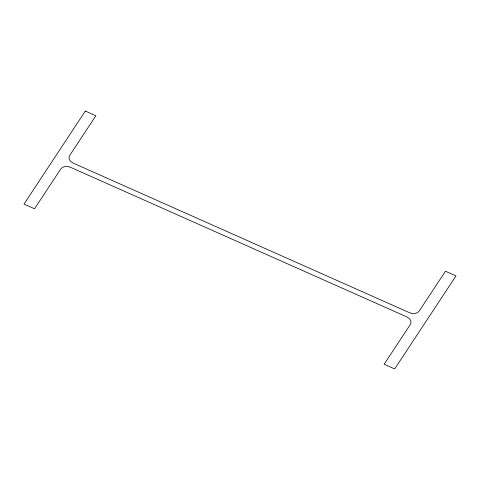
<?xml version="1.0" encoding="UTF-8"?>
<svg xmlns="http://www.w3.org/2000/svg" width="480" height="480" viewBox="0 0 480 480"><rect width="100%" height="100%" fill="white"/><g stroke="black" fill="none" stroke-linecap="round" stroke-linejoin="round"><path stroke-width="0.72" d="M85.326 111.06L24 204.078L34.542 208.764L60.762 168.996A7.584 5.412 13.6 0 1 70.65 167.382L406.59 316.794A7.584 5.412 13.6 0 1 410.352 324.48L384.132 364.248L394.674 368.94L456 275.922L445.458 271.236L419.238 311.004A7.584 5.412 13.6 0 1 409.35 312.618L73.41 163.206A7.584 5.412 13.6 0 1 69.648 155.52L95.868 115.752L85.326 111.06"/></g></svg>
